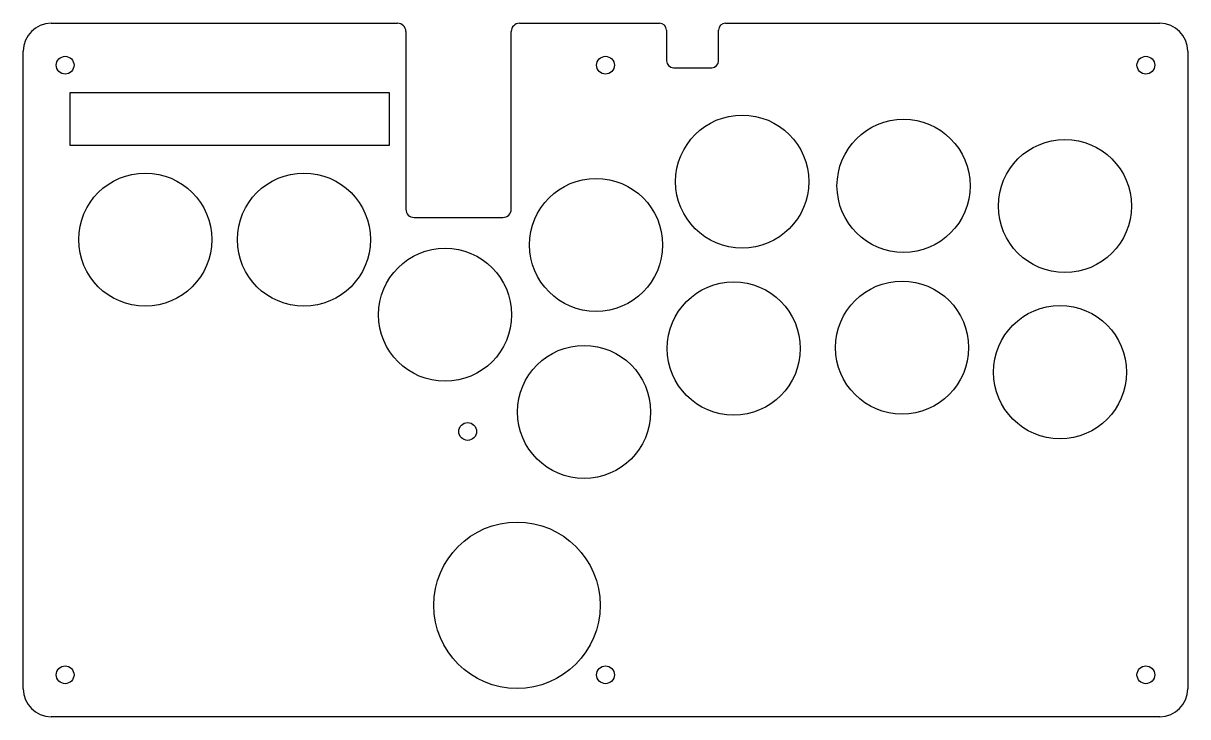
# Model space of a CAD drawing. Header units: millimetres. Extents: x 0 to 210, y -125 to 0.
import ezdxf

# ---------------------------------------------------------------- set-up
doc = ezdxf.new("R2010")
doc.units = ezdxf.units.MM
doc.layers.add('Shape2DView002', color=7, linetype='CONTINUOUS')

msp = doc.modelspace()

# ---------------------------------------------------------------- linework, layer by layer
at = {"layer": 'Shape2DView002'}
for p, q in [((5, 0), (67.5, 0)), ((69, -1.5), (69, -33.5)), ((88, -33.5), (88, -1.5)), ((89.5, 0), (114.75, 0)), ((116, -1.25), (116, -6.75)), ((125.4, -6.75), (125.4, -1.25)), ((126.65, 0), (205, 0)), ((0, -120), (0, -5)), ((210, -5), (210, -120)), ((117.25, -8), (124.15, -8)), ((8.43, -12.5), (66, -12.5)), ((8.43, -22), (8.43, -12.5)), ((66, -12.5), (66, -22)), ((66, -22), (8.43, -22)), ((70.5, -35), (86.5, -35)), ((205, -125), (5, -125))]:
    msp.add_line(p, q, dxfattribs=at)
for centre, radius in [((7.55, -7.55), 1.6), ((105, -7.55), 1.6), ((202.45, -7.55), 1.6), ((129.65, -28.54), 12), ((158.75, -29.3), 12), ((187.86, -32.94), 12), ((22, -39), 12), ((50.62, -39), 12), ((103.3, -39.95), 12), ((76.07, -52.54), 12), ((128.12, -58.62), 12), ((158.49, -58.46), 12), ((186.97, -62.89), 12), ((101.14, -70.06), 12), ((80.14, -73.58), 1.6), ((89.04, -104.92), 15), ((7.55, -117.45), 1.6), ((105, -117.45), 1.6), ((202.45, -117.45), 1.6)]:
    msp.add_circle(centre, radius, dxfattribs=at)
for centre, radius, start, end in [((5, -5), 5, 90, 180), ((67.5, -1.5), 1.5, 0, 90), ((89.5, -1.5), 1.5, 90, 180), ((114.75, -1.25), 1.25, 0, 90), ((126.65, -1.25), 1.25, 90, 180), ((205, -5), 5, 0, 90), ((117.25, -6.75), 1.25, 180, -90), ((124.15, -6.75), 1.25, -90, 0), ((70.5, -33.5), 1.5, 180, -90), ((86.5, -33.5), 1.5, -90, 0), ((5, -120), 5, 180, -90), ((205, -120), 5, -90, 0)]:
    msp.add_arc(centre, radius, start, end, dxfattribs=at)

doc.saveas('drawing.dxf')
